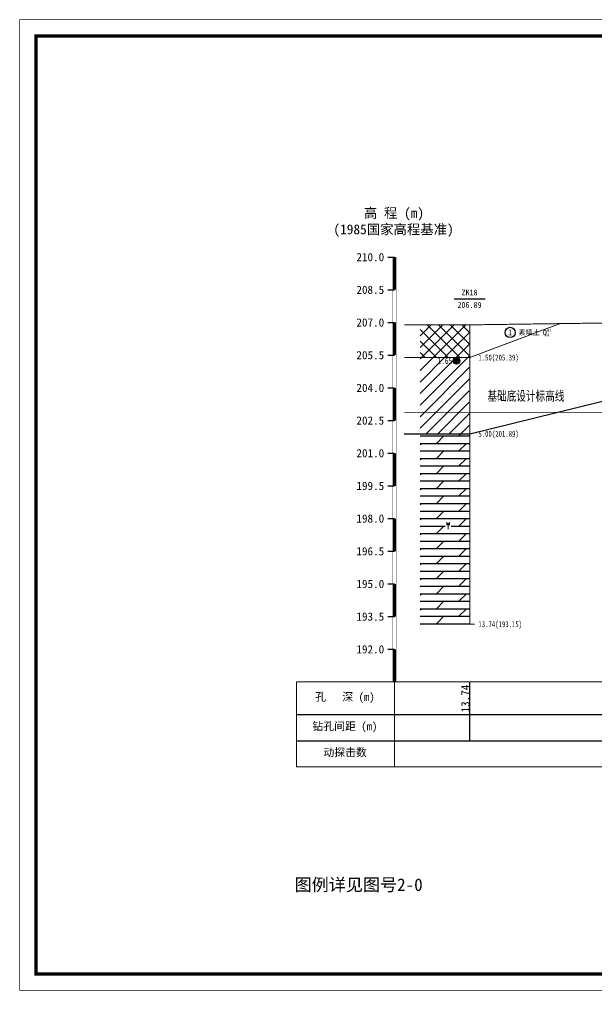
# Model space of a CAD drawing. Header units: millimetres. Extents: x -255 to 9196, y 129 to 426.
# Drawn here: x 7055.4 to 7231.9, y 129.3 to 426.4 of the extents above; entities that cross this region are included whole.
import ezdxf
from ezdxf.enums import TextEntityAlignment as Align

# ---------------------------------------------------------------- set-up
doc = ezdxf.new("R2010")
doc.units = ezdxf.units.MM
doc.linetypes.add('sx', pattern=[10, 5, 0, 5, 0])
for name, color, linetype in [('GiCAD_PouMian', 7, 'Continuous'), ('GICAD_QUYANG', 7, 'Continuous'), ('地质-图框', 7, 'Continuous'), ('地质-地层符号', 3, 'Continuous'), ('地质-地层线', 7, 'Continuous'), ('地质-地面线', 7, 'Continuous'), ('地质-填充花纹', 4, 'Continuous'), ('地质-文字', 7, 'Continuous'), ('地质-标注栏', 7, 'Continuous'), ('地质-钻孔', 7, 'Continuous')]:
    doc.layers.add(name, color=color, linetype=linetype)
doc.layers.add('不打印', color=7, linetype='Continuous', plot=False)
doc.styles.add('BG_ST', font='', dxfattribs={"width": 0.7})
doc.styles.add('LZ_PMT_LINE', font='', dxfattribs={"height": 2})
doc.styles.get("Standard").update_dxf_attribs({"font": 'simfang.ttf', "height": 2.5})
doc.styles.add('地层编号', font='', dxfattribs={"width": 0.7, "height": 1.85})
doc.styles.add('层底标注', font='', dxfattribs={"width": 0.7, "height": 1.8})
doc.styles.add('岩土名称', font='simfang.ttf', dxfattribs={"width": 0.7, "height": 1.55})
doc.styles.add('时代', font='', dxfattribs={"width": 0.7, "height": 1.6})
doc.styles.add('标注栏数据', font='simfang.ttf', dxfattribs={"width": 0.7, "height": 2.5})
doc.styles.add('标注栏项目', font='simfang.ttf', dxfattribs={"width": 0.7, "height": 3})
doc.styles.add('钻孔标注', font='', dxfattribs={"width": 0.7, "height": 1.8})
doc.styles.add('高程系统', font='simfang.ttf', dxfattribs={"width": 0.7, "height": 3})
doc.styles.get('BG_ST').set_extended_font_data('SimSun')
doc.styles.get('LZ_PMT_LINE').set_extended_font_data('SimSun')
doc.styles.get('地层编号').set_extended_font_data('FangSong_GB2312')
doc.styles.get('层底标注').set_extended_font_data('FangSong_GB2312')
doc.styles.get('时代').set_extended_font_data('FangSong_GB2312')
doc.styles.get('钻孔标注').set_extended_font_data('FangSong_GB2312')
doc.linetypes.add('bzhjcx', pattern='A,0.001,[2,XX1.shx,S=1,R=0,X=1,Y=0],-2', length=2.001)
doc.linetypes.add('swx', pattern='A,7,-1.5,["●",LZ_PMT_LINE,S=0.05,R=0,X=0,Y=0],-1.5', length=10)

# ---------------------------------------------------------------- blocks, each defined once
blk = doc.blocks.new('WipeoutBlock')
blk.add_wipeout([(0, 0), (0, 1), (1, 1), (1, 0)])
blk = doc.blocks.new('FHzhong.dwg')
at = {"color": 1, "lineweight": 0}
for p, q in [((1.06, 1.62), (0.57, 2.04)), ((0.57, 1.62), (1.53, 1.62)), ((0.57, 1.25), (1.53, 1.25)), ((1.05, 0), (1.05, 1.62)), ((1.06, 1.62), (1.53, 2.04))]:
    blk.add_line(p, q, dxfattribs=at)
blk = doc.blocks.new('gkqy_yuan.dwg不标1')
at = {"layer": 'GiCAD_PouMian'}
h = blk.add_hatch(color=1, dxfattribs=at)
edge = h.paths.add_edge_path()
edge.add_arc((0, 0), 1, 0, 360)
at = {"layer": 'GICAD_QUYANG', "color": 1}
blk.add_circle((0, 0), 1, dxfattribs=at)

msp = doc.modelspace()

# ---------------------------------------------------------------- hatches: boundary and pattern name
at = {"layer": '地质-填充花纹', "linetype": 'Continuous'}
h = msp.add_hatch(dxfattribs=at)
h.set_pattern_fill('GKSTT', scale=0.5, style=0, pattern_type=2)
h.set_pattern_definition([(45, (0, 0), (-1.76776695, 1.76776695), []), (135, (0, 0), (-1.76776695, -1.76776695), [])])
h.paths.add_polyline_path([(7192.94, 322.96), (7177.94, 322.96), (7177.94, 332.96), (7192.94, 332.96)])
h = msp.add_hatch(dxfattribs=at)
h.set_pattern_fill('GKNXT', scale=0.5, style=0, pattern_type=2)
h.set_pattern_definition([(45, (0, 0), (-1.76776695, 1.76776695), [])])
h.paths.add_polyline_path([(7192.94, 299.62), (7177.94, 299.62), (7177.94, 322.96), (7192.94, 322.96)])
h = msp.add_hatch(dxfattribs=at)
h.set_pattern_fill('GKNHY1', scale=0.5, style=0, pattern_type=2)
h.set_pattern_definition([(0, (0, 0), (0, 2.3), []), (45, (0, 0), (4e-16, 4.5999997), [3.252691, -6.5053825])])
h.paths.add_polyline_path([(7192.94, 241.36), (7177.94, 241.36), (7177.94, 299.62), (7192.94, 299.62)])

# ---------------------------------------------------------------- linework, layer by layer
at = {"color": 6, "linetype": 'swx', "const_width": 0.2, "flags": 128}
msp.add_lwpolyline([(7173.1, 306.19), (7380.89, 306.19)], dxfattribs=at)
at = {"layer": '地质-地层符号', "color": 7, "linetype": 'Continuous'}
msp.add_ellipse((7205.45, 330.65), major_axis=(0, 1.57), ratio=1, dxfattribs=at)
at = {"layer": '地质-地层线', "color": 4, "const_width": 0.25, "flags": 128}
msp.add_lwpolyline([(7173.09, 322.96), (7193.09, 322.96), (7220.68, 333.34)], dxfattribs=at)
at = {"layer": '地质-地层线', "color": 4, "linetype": 'bzhjcx', "flags": 128}
msp.add_lwpolyline([(7173.09, 299.62), (7193.09, 299.62), (7285.06, 322.22), (7360.88, 314.42), (7380.88, 314.42)], dxfattribs=at)
at = {"layer": '地质-地面线', "color": 3, "linetype": 'Continuous', "const_width": 0.3}
msp.add_lwpolyline([(7173.09, 332.96), (7193.09, 332.96), (7285.06, 334.22), (7360.88, 333.76), (7380.88, 333.76)], dxfattribs=at)
at = {"layer": '地质-标注栏', "color": 7, "linetype": 'Continuous', "const_width": 0.3}
for points in [[(7140.09, 223.69), (7140.09, 197.69)], [(7140.09, 197.69), (7390.88, 197.69)]]:
    msp.add_lwpolyline(points, dxfattribs=at)
at = {"layer": '地质-标注栏', "color": 7, "linetype": 'Continuous'}
for points in [[(7193.09, 213.69), (7193.09, 223.69)], [(7140.09, 213.69), (7390.88, 213.69)], [(7193.09, 205.69), (7193.09, 213.69)], [(7140.09, 205.69), (7390.88, 205.69)]]:
    msp.add_lwpolyline(points, dxfattribs=at)
at = {"layer": '地质-钻孔', "color": 7, "linetype": 'Continuous'}
msp.add_line((7188.36, 340.96), (7197.83, 340.96), dxfattribs=at)
at = {"layer": '地质-钻孔', "color": 7, "linetype": 'sx', "const_width": 0.3, "flags": 128}
msp.add_lwpolyline([(7193.09, 332.96), (7193.09, 241.36)], dxfattribs=at)
at = {"layer": '地质-钻孔', "color": 7, "linetype": 'Continuous', "const_width": 0.3, "flags": 128}
msp.add_lwpolyline([(7191.59, 241.36), (7194.59, 241.36)], dxfattribs=at)

# ---------------------------------------------------------------- block references
at = {"layer": 'GICAD_QUYANG', "linetype": 'Continuous'}
msp.add_blockref('gkqy_yuan.dwg不标1', (7189.09, 321.96), dxfattribs=at)
at = {"layer": '地质-文字', "linetype": 'Continuous', "yscale": 130}
msp.add_blockref('WipeoutBlock', (7169.59, 223.69), dxfattribs=at)

# ---------------------------------------------------------------- texts
at = {"linetype": 'Continuous', "style": 'BG_ST', "width": 0.7}
msp.add_text('基础底设计标高线', height=3, dxfattribs=at).set_placement((7198.52, 308.83), align=Align.BOTTOM_LEFT)
msp.add_text('图例详见图号2-0', height=3.83).set_placement((7159.13, 159.75), align=Align.CENTER)
at = {"layer": 'GICAD_QUYANG', "color": 1, "linetype": 'Continuous', "width": 0.7}
msp.add_text('1.65', height=2, dxfattribs=at).set_placement((7183.22, 320.96))
at = {"layer": '地质-地层符号', "color": 7, "linetype": 'Continuous'}
for s, height, style, p in [('1', 1.85, '地层编号', (7204.81, 329.72)), ('素填土', 1.55, '岩土名称', (7208.02, 329.87)), ('Q', 1.6, '时代', (7215.45, 329.85))]:
    msp.add_text(s, height=height, dxfattribs=dict(at, style=style)).set_placement(p)
at = {"layer": '地质-地层符号', "color": 7, "linetype": 'Continuous', "style": '时代', "width": 0.8}
for s, p in [('4', (7216.76, 329.35)), ('ml', (7216.76, 330.91))]:
    msp.add_text(s, height=0.96, dxfattribs=at).set_placement(p)
at = {"layer": '地质-文字', "color": 7, "linetype": 'Continuous', "style": '高程系统'}
for s, p in [('高 程 (m)', (7160.75, 365.69)), ('(1985国家高程基准)', (7151.41, 360.69))]:
    msp.add_text(s, height=3, dxfattribs=at).set_placement(p)
at = {"layer": '地质-文字', "color": 7, "linetype": 'Continuous', "style": '层底标注', "width": 0.7}
for s, p in [('1.50(205.39)', (7195.74, 322.06)), ('5.00(201.89)', (7195.74, 298.72)), ('13.74(193.15)', (7195.74, 240.46))]:
    msp.add_text(s, height=1.8, dxfattribs=at).set_placement(p)
at = {"layer": '地质-标注栏', "color": 7, "linetype": 'Continuous', "style": '标注栏项目'}
for s, p in [('孔   深 (m)', (7145.85, 217.19)), ('钻孔间距 (m)', (7145, 208.19)), ('动探击数', (7148.37, 200.19))]:
    msp.add_text(s, height=2.43, dxfattribs=at).set_placement(p, align=Align.BOTTOM_LEFT)
at = {"layer": '地质-标注栏', "color": 7, "linetype": 'Continuous', "style": '标注栏数据'}
msp.add_text('13.74', height=2.5, rotation=90, dxfattribs=at).set_placement((7192.99, 214.37))
at = {"layer": '地质-钻孔', "color": 7, "linetype": 'Continuous', "style": '钻孔标注'}
for s, p in [('ZK18', (7190.6, 341.96)), ('206.89', (7189.36, 338.16))]:
    msp.add_text(s, height=1.8, dxfattribs=at).set_placement(p)

# ---------------------------------------------------------------- next in the draw order: linework, layer by layer
at = {"layer": '地质-文字', "color": 0, "linetype": 'Continuous'}
for p, q in [((7168.09, 353.69), (7170.09, 353.69)), ((7168.09, 343.69), (7170.09, 343.69)), ((7168.09, 333.69), (7170.09, 333.69)), ((7168.09, 323.69), (7170.09, 323.69)), ((7168.09, 313.69), (7170.09, 313.69)), ((7168.09, 303.69), (7170.09, 303.69)), ((7168.09, 293.69), (7170.09, 293.69)), ((7168.09, 283.69), (7170.09, 283.69)), ((7168.09, 273.69), (7170.09, 273.69)), ((7168.09, 263.69), (7170.09, 263.69)), ((7168.09, 253.69), (7170.09, 253.69)), ((7168.09, 243.69), (7170.09, 243.69)), ((7168.09, 233.69), (7170.09, 233.69))]:
    msp.add_line(p, q, dxfattribs=at)
at = {"layer": '地质-文字', "color": 0, "linetype": 'Continuous', "flags": 128}
for points, const_width in [([(7169.59, 353.69), (7170.59, 353.69)], 0.1), ([(7169.59, 353.69), (7169.59, 223.69)], 0.1), ([(7170.09, 353.69), (7170.09, 343.69)], 1), ([(7170.59, 353.69), (7170.59, 223.69)], 0.1), ([(7170.09, 333.69), (7170.09, 323.69)], 1), ([(7170.09, 313.69), (7170.09, 303.69)], 1), ([(7170.09, 293.69), (7170.09, 283.69)], 1), ([(7170.09, 273.69), (7170.09, 263.69)], 1), ([(7170.09, 253.69), (7170.09, 243.69)], 1), ([(7170.09, 233.69), (7170.09, 223.69)], 1)]:
    msp.add_lwpolyline(points, dxfattribs=dict(at, const_width=const_width))
at = {"layer": '地质-标注栏', "color": 7, "linetype": 'Continuous', "const_width": 0.3}
for points in [[(7140.09, 223.69), (7390.88, 223.69)], [(7170.09, 223.69), (7170.09, 197.69)]]:
    msp.add_lwpolyline(points, dxfattribs=at)

# ---------------------------------------------------------------- next in the draw order: block references
at = {"layer": '地质-填充花纹', "linetype": 'Continuous', "xscale": 1.762031016557375, "yscale": 2.838761826268114}
msp.add_blockref('WipeoutBlock', (7185.61, 270.09), dxfattribs=at)

# ---------------------------------------------------------------- next in the draw order: block references
at = {"layer": '地质-填充花纹', "linetype": 'Continuous'}
msp.add_blockref('FHzhong.dwg', (7185.44, 270.49), dxfattribs=at)
at = {"layer": '地质-文字', "linetype": 'Continuous', "xscale": 9.048648648648305, "yscale": 2.778378378378386}
for p in [(7158.44, 352.44), (7158.44, 342.44), (7158.44, 332.44), (7158.44, 322.44), (7158.44, 312.44), (7158.44, 302.44), (7158.44, 292.44), (7158.44, 282.44), (7158.44, 272.44), (7158.44, 262.44), (7158.44, 252.44), (7158.44, 242.44), (7158.44, 232.44)]:
    msp.add_blockref('WipeoutBlock', p, dxfattribs=at)

# ---------------------------------------------------------------- next in the draw order: linework, layer by layer
at = {"layer": '不打印', "linetype": 'Continuous', "const_width": 0.15}
msp.add_lwpolyline([(7055.49, 129.34), (7475.49, 129.34), (7475.49, 426.34), (7055.49, 426.34), (7055.49, 129.34)], dxfattribs=at)
at = {"layer": '地质-图框', "linetype": 'Continuous', "const_width": 1}
msp.add_lwpolyline([(7060.49, 134.34), (7470.49, 134.34), (7470.49, 421.34), (7060.49, 421.34), (7060.49, 134.34), (7470.49, 134.34)], dxfattribs=at)

# ---------------------------------------------------------------- next in the draw order: texts
at = {"layer": '地质-文字', "color": 7, "linetype": 'Continuous', "style": '高程系统'}
for s, p in [('210.0', (7158.44, 352.44)), ('208.5', (7158.44, 342.44)), ('207.0', (7158.44, 332.44)), ('205.5', (7158.44, 322.44)), ('204.0', (7158.44, 312.44)), ('202.5', (7158.44, 302.44)), ('201.0', (7158.44, 292.44)), ('199.5', (7158.44, 282.44)), ('198.0', (7158.44, 272.44)), ('196.5', (7158.44, 262.44)), ('195.0', (7158.44, 252.44)), ('193.5', (7158.44, 242.44)), ('192.0', (7158.44, 232.44))]:
    msp.add_text(s, height=2.5, dxfattribs=at).set_placement(p)

doc.saveas('drawing.dxf')
